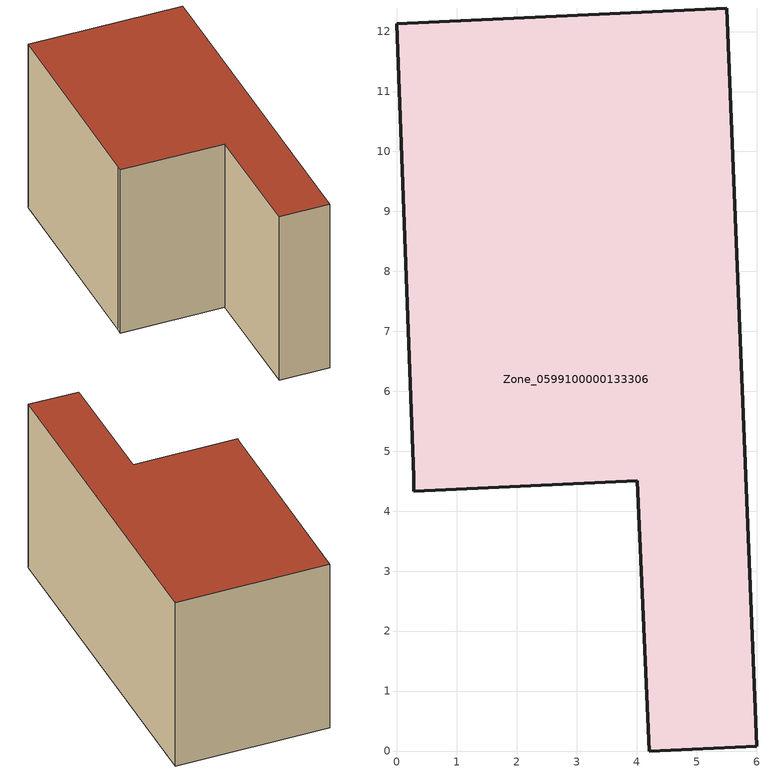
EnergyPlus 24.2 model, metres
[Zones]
Zone_0599100000133306
 floor ground (C_G): 4.21,0 4.01,4.51 0.28,4.33 0.28,4.57 0,12.13 5.5,12.39 6,0.08 z0
 wall outside (C_F): 4.01,4.51 4.21,0 6,0.08 5.5,12.39 0,12.13 0.28,4.57 0.28,4.33 4.01,4.51 z0:6.53
 roof outside (C_R): 0.28,4.57 0.28,4.33 4.01,4.51 4.21,0 6,0.08 5.5,12.39 0,12.13 z6.53
[BUILDING]
Pand.0599100000133306: North Axis=0; Terrain=City; Loads Convergence Tolerance Value=0.04; Temperature Convergence Tolerance Value=0.4; Solar Distribution=FullExterior; Maximum Number of Warmup Days=25; Minimum Number of Warmup Days=1
[Site:Location]
Rotterdam.The.Hague.AP_ZH_NLD Design_Conditions: Latitude=51.96; Longitude=4.45; Time Zone=1; Elevation=-4.5
[SITE:GROUNDTEMPERATURE:BUILDINGSURFACE]
18, 18, 18, 18, 18, 18, 18, 18, 18, 18, 18, 18
[MATERIAL] Thermal Absorptance=0.9; Solar Absorptance=0.7; Visible Absorptance=0.7
Name | Roughness | Thickness | Conductivity | Density | Specific Heat
G.TC.1946 | MediumSmooth | 0.15 | 1 | 540 | 1210
F.TC.1946 | Rough | 0.3 | 0.857143 | 1920 | 840
R.TC.1946 | MediumRough | 0.2 | 0.909091 | 1500 | 1000
[CONSTRUCTION]
C_G: G.TC.1946
C_F: F.TC.1946
C_R: R.TC.1946
[ZONE]
Zone_0599100000133306: Type=1; Multiplier=1; Ceiling Height=Autocalculate; Volume=Autocalculate; Floor Area=autocalculate; Part of Total Floor Area=Yes
[ZONEINFILTRATION:DESIGNFLOWRATE]
Infil_Zone_0599100000133306: Zone or ZoneList or Space or SpaceList=Zone_0599100000133306; Schedule=AlwaysOn; Design Flow Rate Calculation Method=Flow/Area; Flow Rate per Floor Area=0.003; Constant Term Coefficient=1; Temperature Term Coefficient=0; Velocity Term Coefficient=0; Velocity Squared Term Coefficient=0
[HVACTEMPLATE:ZONE:IDEALLOADSAIRSYSTEM]
Zone_0599100000133306: Maximum Heating Supply Air Temperature=50; Minimum Cooling Supply Air Temperature=13; Maximum Heating Supply Air Humidity Ratio=0.0156; Minimum Cooling Supply Air Humidity Ratio=0.0077; Heating Limit=NoLimit; Cooling Limit=NoLimit; Dehumidification Control Type=ConstantSensibleHeatRatio; Cooling Sensible Heat Ratio=0.7; Dehumidification Setpoint=60; Humidification Control Type=None; Humidification Setpoint=30; Outdoor Air Method=None; Outdoor Air Flow Rate per Person=0.00944; Outdoor Air Flow Rate per Zone Floor Area=0; Outdoor Air Flow Rate per Zone=0; Demand Controlled Ventilation Type=None; Outdoor Air Economizer Type=NoEconomizer; Heat Recovery Type=None; Sensible Heat Recovery Effectiveness=0.7; Latent Heat Recovery Effectiveness=0.65
[ZONECONTROL:THERMOSTAT]
ThermostatControl_Zone_0599100000133306: Zone or ZoneList=Zone_0599100000133306; Control Type Schedule=DualSetpointControlType; Control 1=Thermostat_Zone_0599100000133306; Temperature Difference Between Cutout And Setpoint=0
[THERMOSTATSETPOINT:DUALSETPOINT]
Thermostat_Zone_0599100000133306: Heating Setpoint Temperature Schedule=HeatingSetpoint_Zone_0599100000133306; Cooling Setpoint Temperature Schedule=CoolingSetpoint_Zone_0599100000133306
[SCHEDULE:COMPACT]
HeatingSetpoint_Zone_0599100000133306: Through: 12/31, For: AllDays, Until: 24:00, 21
CoolingSetpoint_Zone_0599100000133306: Through: 12/31, For: AllDays, Until: 24:00, 24
DualSetpointControlType: Through: 12/31, For: AllDays, Until: 24:00, 4
AlwaysOn: Through: 12/31, For: AllDays, Until: 24:00, 1
